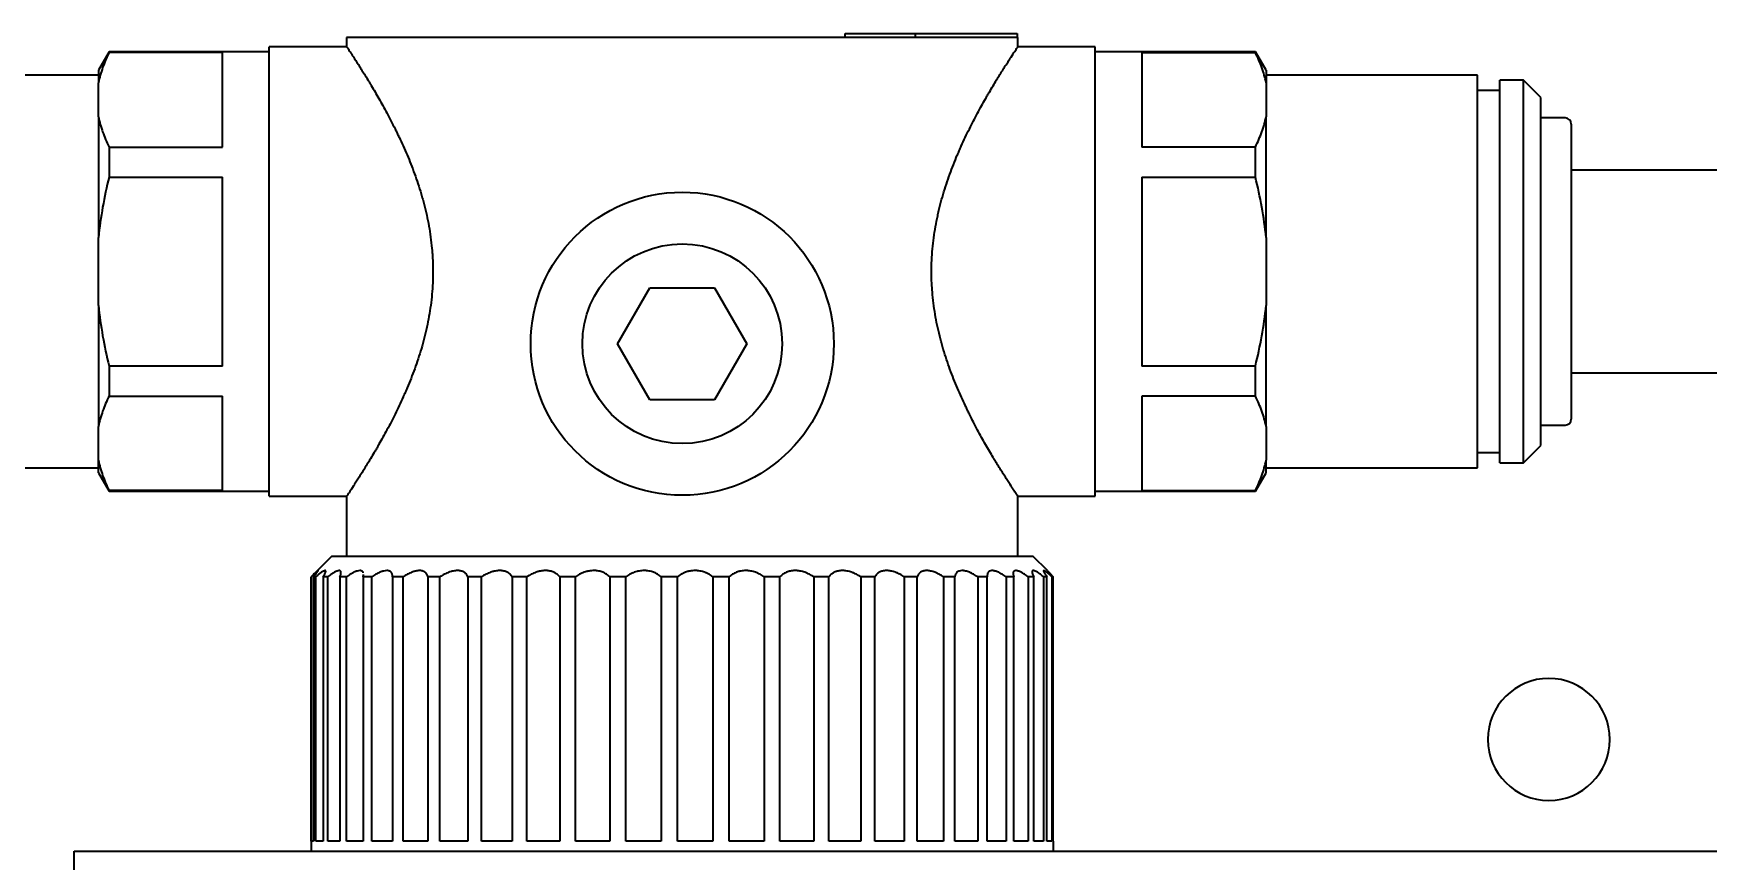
# Model space of a CAD drawing. Extents: x 5997 to 10491, y -672 to 3388.
# Drawn here: x 8561.6 to 8643.9, y 2450.5 to 2491.2 of the extents above; entities that cross this region are included whole.
import ezdxf

# ---------------------------------------------------------------- set-up
doc = ezdxf.new("R2010")
doc.units = 0
doc.header["$LTSCALE"] = 5
doc.layers.add('1', color=7, linetype='CONTINUOUS', true_color=0xffffff)

msp = doc.modelspace()

# ---------------------------------------------------------------- linework, layer by layer
at = {"layer": '1', "color": 7, "linetype": 'Continuous', "lineweight": 35}
for p, q in [((8609.943, 2491.026), (8576.973, 2491.026)), ((8576.973, 2491.026), (8576.973, 2490.576)), ((8601.478, 2491.226), (8604.943, 2491.226)), ((8601.478, 2491.026), (8601.478, 2491.226)), ((8604.943, 2491.226), (8609.943, 2491.226)), ((8604.943, 2491.026), (8604.943, 2491.226)), ((8609.943, 2491.226), (8609.943, 2491.026)), ((8609.943, 2491.026), (8609.973, 2491.026)), ((8609.973, 2490.576), (8609.973, 2491.026)), ((8565.298, 2490.326), (8564.773, 2489.417)), ((8565.298, 2490.326), (8565.298, 2490.292)), ((8573.173, 2490.326), (8565.298, 2490.326)), ((8570.873, 2490.292), (8565.298, 2490.292)), ((8570.873, 2485.647), (8570.873, 2490.292)), ((8573.173, 2468.476), (8573.173, 2490.576)), ((8576.973, 2490.576), (8573.173, 2490.576)), ((8613.773, 2490.576), (8609.973, 2490.576)), ((8613.773, 2479.526), (8613.773, 2490.576)), ((8621.648, 2490.326), (8613.773, 2490.326)), ((8616.073, 2490.292), (8616.073, 2485.647)), ((8616.073, 2490.292), (8621.648, 2490.292)), ((8622.173, 2489.417), (8621.648, 2490.326)), ((8621.648, 2490.292), (8621.648, 2490.326)), ((8564.773, 2489.417), (8564.773, 2488.803)), ((8622.173, 2489.417), (8622.173, 2488.803)), ((8564.773, 2489.176), (8554.373, 2489.176)), ((8564.773, 2487.137), (8564.773, 2488.803)), ((8632.573, 2489.176), (8622.173, 2489.176)), ((8622.173, 2488.803), (8622.173, 2487.137)), ((8632.573, 2469.876), (8632.573, 2489.176)), ((8633.673, 2488.426), (8632.573, 2488.426)), ((8633.673, 2470.126), (8633.673, 2488.926)), ((8634.823, 2488.926), (8633.673, 2488.926)), ((8634.823, 2470.126), (8634.823, 2488.926)), ((8635.673, 2488.076), (8634.823, 2488.926)), ((8635.673, 2470.976), (8635.673, 2488.076)), ((8564.773, 2487.137), (8564.773, 2481.191)), ((8622.173, 2481.191), (8622.173, 2487.137)), ((8636.873, 2487.076), (8635.673, 2487.076)), ((8637.173, 2486.776), (8637.173, 2472.276)), ((8565.298, 2485.647), (8570.873, 2485.647)), ((8565.298, 2485.647), (8565.298, 2484.171)), ((8621.648, 2485.647), (8616.073, 2485.647)), ((8621.648, 2484.171), (8621.648, 2485.647)), ((8644.973, 2484.501), (8637.173, 2484.501)), ((8565.298, 2484.171), (8570.873, 2484.171)), ((8570.873, 2474.881), (8570.873, 2484.171)), ((8616.073, 2484.171), (8616.073, 2474.881)), ((8616.073, 2484.171), (8621.648, 2484.171)), ((8564.773, 2477.861), (8564.773, 2481.191)), ((8622.173, 2481.191), (8622.173, 2477.861)), ((8613.773, 2468.476), (8613.773, 2479.526)), ((8590.297, 2475.976), (8591.885, 2478.726)), ((8591.885, 2478.726), (8595.061, 2478.726)), ((8595.061, 2478.726), (8596.648, 2475.976)), ((8564.773, 2477.861), (8564.773, 2471.915)), ((8622.173, 2471.915), (8622.173, 2477.861)), ((8591.885, 2473.226), (8590.297, 2475.976)), ((8596.648, 2475.976), (8595.061, 2473.226)), ((8570.873, 2474.881), (8565.298, 2474.881)), ((8565.298, 2474.881), (8565.298, 2473.405)), ((8621.648, 2474.881), (8616.073, 2474.881)), ((8621.648, 2473.405), (8621.648, 2474.881)), ((8637.173, 2474.551), (8644.973, 2474.551)), ((8565.298, 2473.405), (8570.873, 2473.405)), ((8570.873, 2468.76), (8570.873, 2473.405)), ((8595.061, 2473.226), (8591.885, 2473.226)), ((8616.073, 2473.405), (8616.073, 2468.76)), ((8621.648, 2473.405), (8616.073, 2473.405)), ((8564.773, 2470.25), (8564.773, 2471.915)), ((8622.173, 2471.915), (8622.173, 2470.25)), ((8635.673, 2471.976), (8636.873, 2471.976)), ((8632.573, 2470.626), (8633.673, 2470.626)), ((8634.823, 2470.126), (8635.673, 2470.976)), ((8554.373, 2469.876), (8564.773, 2469.876)), ((8564.773, 2469.635), (8564.773, 2470.25)), ((8564.773, 2469.635), (8565.298, 2468.726)), ((8621.648, 2468.726), (8622.173, 2469.635)), ((8622.173, 2469.635), (8622.173, 2470.25)), ((8622.173, 2469.876), (8632.573, 2469.876)), ((8633.673, 2470.126), (8634.823, 2470.126)), ((8570.873, 2468.76), (8565.298, 2468.76)), ((8565.298, 2468.726), (8565.298, 2468.76)), ((8565.298, 2468.726), (8573.173, 2468.726)), ((8613.773, 2468.726), (8621.648, 2468.726)), ((8616.073, 2468.76), (8621.648, 2468.76)), ((8621.648, 2468.76), (8621.648, 2468.726)), ((8573.173, 2468.476), (8576.973, 2468.476)), ((8576.973, 2468.476), (8576.973, 2465.526)), ((8609.973, 2468.476), (8613.773, 2468.476)), ((8609.973, 2465.526), (8609.973, 2468.476)), ((8576.223, 2465.526), (8575.223, 2464.526)), ((8610.723, 2465.526), (8576.223, 2465.526)), ((8611.423, 2464.826), (8610.723, 2465.526)), ((8575.223, 2464.526), (8575.223, 2451.026)), ((8575.223, 2464.526), (8575.227, 2464.526)), ((8575.227, 2451.526), (8575.227, 2464.526)), ((8575.349, 2464.526), (8575.349, 2451.526)), ((8575.461, 2464.526), (8575.349, 2464.526)), ((8575.461, 2451.526), (8575.461, 2464.526)), ((8575.823, 2464.526), (8575.823, 2451.526)), ((8576.045, 2464.526), (8575.823, 2464.526)), ((8576.045, 2451.526), (8576.045, 2464.526)), ((8576.641, 2464.526), (8576.641, 2451.526)), ((8576.968, 2464.526), (8576.641, 2464.526)), ((8576.968, 2451.526), (8576.968, 2464.526)), ((8577.787, 2464.526), (8577.8, 2464.634)), ((8577.787, 2464.526), (8577.787, 2451.526)), ((8578.213, 2464.526), (8577.787, 2464.526)), ((8578.213, 2451.526), (8578.213, 2464.526)), ((8579.237, 2464.526), (8579.237, 2451.526)), ((8579.754, 2464.526), (8579.237, 2464.526)), ((8579.754, 2451.526), (8579.754, 2464.526)), ((8580.965, 2464.526), (8580.965, 2451.526)), ((8581.563, 2464.526), (8580.965, 2464.526)), ((8581.563, 2451.526), (8581.563, 2464.526)), ((8582.937, 2464.526), (8582.937, 2451.526)), ((8583.603, 2464.526), (8582.937, 2464.526)), ((8583.603, 2451.526), (8583.603, 2464.526)), ((8585.113, 2464.526), (8585.113, 2451.526)), ((8585.836, 2464.526), (8585.113, 2464.526)), ((8585.836, 2451.526), (8585.836, 2464.526)), ((8587.452, 2464.526), (8587.452, 2451.526)), ((8588.217, 2464.526), (8587.452, 2464.526)), ((8588.217, 2451.526), (8588.217, 2464.526)), ((8589.908, 2464.526), (8589.908, 2451.526)), ((8590.701, 2464.526), (8589.908, 2464.526)), ((8590.701, 2451.526), (8590.701, 2464.526)), ((8592.434, 2464.526), (8592.434, 2451.526)), ((8593.238, 2464.526), (8592.434, 2464.526)), ((8593.238, 2451.526), (8593.238, 2464.526)), ((8594.98, 2464.526), (8594.98, 2451.526)), ((8595.78, 2464.526), (8594.98, 2464.526)), ((8595.78, 2451.526), (8595.78, 2464.526)), ((8598.277, 2464.526), (8597.497, 2464.526)), ((8597.497, 2464.526), (8597.497, 2451.526)), ((8598.277, 2451.526), (8598.277, 2464.526)), ((8600.681, 2464.526), (8599.935, 2464.526)), ((8599.935, 2464.526), (8599.935, 2451.526)), ((8600.681, 2451.526), (8600.681, 2464.526)), ((8602.944, 2464.526), (8602.247, 2464.526)), ((8602.247, 2464.526), (8602.247, 2451.526)), ((8602.944, 2451.526), (8602.944, 2464.526)), ((8605.023, 2464.526), (8604.389, 2464.526)), ((8604.389, 2464.526), (8604.389, 2451.526)), ((8605.023, 2451.526), (8605.023, 2464.526)), ((8606.877, 2464.526), (8606.318, 2464.526)), ((8606.318, 2464.526), (8606.318, 2451.526)), ((8606.877, 2451.526), (8606.877, 2464.526)), ((8608.47, 2464.526), (8607.997, 2464.526)), ((8607.997, 2464.526), (8607.997, 2451.526)), ((8608.47, 2451.526), (8608.47, 2464.526)), ((8609.772, 2464.526), (8609.394, 2464.526)), ((8609.394, 2464.526), (8609.394, 2451.526)), ((8609.772, 2451.526), (8609.772, 2464.526)), ((8610.756, 2464.526), (8610.481, 2464.526)), ((8610.481, 2464.526), (8610.481, 2451.526)), ((8610.756, 2451.526), (8610.756, 2464.526)), ((8611.403, 2464.526), (8611.236, 2464.526)), ((8611.236, 2464.526), (8611.236, 2451.526)), ((8611.403, 2451.526), (8611.403, 2464.526)), ((8611.702, 2464.526), (8611.646, 2464.526)), ((8611.646, 2464.526), (8611.646, 2451.526)), ((8611.702, 2451.526), (8611.702, 2464.526)), ((8575.349, 2451.526), (8575.227, 2451.526)), ((8575.823, 2451.526), (8575.461, 2451.526)), ((8576.641, 2451.526), (8576.045, 2451.526)), ((8577.787, 2451.526), (8576.968, 2451.526)), ((8579.237, 2451.526), (8578.213, 2451.526)), ((8580.965, 2451.526), (8579.754, 2451.526)), ((8582.937, 2451.526), (8581.563, 2451.526)), ((8585.113, 2451.526), (8583.603, 2451.526)), ((8587.452, 2451.526), (8585.836, 2451.526)), ((8589.908, 2451.526), (8588.217, 2451.526)), ((8592.434, 2451.526), (8590.701, 2451.526)), ((8594.98, 2451.526), (8593.238, 2451.526)), ((8597.497, 2451.526), (8595.78, 2451.526)), ((8599.935, 2451.526), (8598.277, 2451.526)), ((8602.247, 2451.526), (8600.681, 2451.526)), ((8604.389, 2451.526), (8602.944, 2451.526)), ((8606.318, 2451.526), (8605.023, 2451.526)), ((8607.997, 2451.526), (8606.877, 2451.526)), ((8609.394, 2451.526), (8608.47, 2451.526)), ((8610.481, 2451.526), (8609.772, 2451.526)), ((8611.236, 2451.526), (8610.756, 2451.526)), ((8611.646, 2451.526), (8611.403, 2451.526)), ((8611.723, 2451.526), (8611.702, 2451.526)), ((8611.723, 2451.026), (8611.723, 2451.526)), ((8563.573, 2450.026), (8563.573, 2451.026)), ((8563.573, 2451.026), (8583.573, 2451.026)), ((8583.573, 2451.026), (8595.846, 2451.026)), ((8595.846, 2451.026), (8616.922, 2451.026)), ((8616.922, 2451.026), (8649.673, 2451.026))]:
    msp.add_line(p, q, dxfattribs=at)
for radius in [7.45, 4.91]:
    msp.add_circle((8593.473, 2475.976), radius, dxfattribs=at)
for centre, radius, start, end in [((8636.873, 2486.776), 0.3, 0, 90), ((8636.873, 2472.276), 0.3, 270, 0), ((8636.073, 2456.526), 3, 0, 180), ((8636.073, 2456.526), 3, 180, 0)]:
    msp.add_arc(centre, radius, start, end, dxfattribs=at)
for points, knots in [([(8565.298, 2490.292), (8565.176, 2490.047), (8565.069, 2489.801), (8564.892, 2489.304), (8564.822, 2489.054), (8564.773, 2488.803)], [0, 0, 0, 0, 0.5, 0.5, 1, 1, 1, 1]), ([(8576.973, 2490.576), (8576.973, 2490.576), (8576.986, 2490.557), (8577.036, 2490.481), (8577.074, 2490.425), (8577.147, 2490.314), (8577.175, 2490.272), (8577.221, 2490.203), (8577.244, 2490.166), (8577.27, 2490.127), (8577.287, 2490.101), (8577.296, 2490.087), (8577.377, 2489.963), (8577.459, 2489.836), (8577.64, 2489.553), (8577.739, 2489.396), (8577.899, 2489.138), (8577.954, 2489.049), (8578.04, 2488.909), (8578.083, 2488.838), (8578.127, 2488.764), (8578.157, 2488.715), (8578.172, 2488.69), (8578.307, 2488.464), (8578.432, 2488.251), (8578.687, 2487.803), (8578.818, 2487.567), (8579.084, 2487.072), (8579.219, 2486.812), (8579.387, 2486.473), (8579.421, 2486.404), (8579.488, 2486.266), (8579.589, 2486.056), (8579.688, 2485.842), (8579.884, 2485.407), (8580.011, 2485.108), (8580.255, 2484.492), (8580.371, 2484.174), (8580.535, 2483.681), (8580.588, 2483.514), (8580.664, 2483.259), (8580.688, 2483.174), (8580.724, 2483.044), (8580.736, 2483.001), (8580.76, 2482.914), (8580.771, 2482.87), (8580.874, 2482.477), (8580.952, 2482.123), (8581.082, 2481.403), (8581.132, 2481.037), (8581.175, 2480.572), (8581.183, 2480.479), (8581.196, 2480.292), (8581.201, 2480.197), (8581.215, 2479.914), (8581.219, 2479.725), (8581.22, 2479.346), (8581.215, 2479.158), (8581.198, 2478.784), (8581.186, 2478.598), (8581.136, 2478.045), (8581.086, 2477.68), (8580.99, 2477.14), (8580.955, 2476.961), (8580.897, 2476.694), (8580.876, 2476.606), (8580.834, 2476.429), (8580.812, 2476.341), (8580.7, 2475.903), (8580.599, 2475.564), (8580.381, 2474.905), (8580.264, 2474.585), (8580.08, 2474.118), (8580.017, 2473.964), (8579.921, 2473.737), (8579.889, 2473.662), (8579.823, 2473.512), (8579.791, 2473.439), (8579.626, 2473.073), (8579.493, 2472.792), (8579.225, 2472.253), (8579.091, 2471.994), (8578.825, 2471.498), (8578.693, 2471.26), (8578.548, 2471.005), (8578.532, 2470.977), (8578.5, 2470.921), (8578.452, 2470.838), (8578.342, 2470.649), (8578.251, 2470.494), (8578.072, 2470.196), (8577.959, 2470.011), (8577.747, 2469.669), (8577.648, 2469.512), (8577.512, 2469.298), (8577.468, 2469.23), (8577.406, 2469.135), (8577.386, 2469.104), (8577.357, 2469.059), (8577.348, 2469.044), (8577.329, 2469.015), (8577.246, 2468.887), (8577.177, 2468.783), (8577.077, 2468.632), (8577.039, 2468.575), (8576.987, 2468.498), (8576.974, 2468.477), (8576.973, 2468.476), (8576.973, 2468.476), (8576.973, 2468.476)], [0, 0, 0, 0, 0.031229, 0.031229, 0.062459, 0.062459, 0.078074, 0.078074, 0.085881, 0.089785, 0.089785, 0.093688, 0.093688, 0.124918, 0.124918, 0.156147, 0.156147, 0.171762, 0.171762, 0.179569, 0.183473, 0.183473, 0.187377, 0.187377, 0.218606, 0.218606, 0.249836, 0.249836, 0.281065, 0.281065, 0.288872, 0.288872, 0.29668, 0.312294, 0.312294, 0.343524, 0.343524, 0.374753, 0.374753, 0.390368, 0.390368, 0.398175, 0.398175, 0.402079, 0.402079, 0.405983, 0.405983, 0.437212, 0.437212, 0.468442, 0.468442, 0.476249, 0.476249, 0.484056, 0.484056, 0.499671, 0.499671, 0.515286, 0.515286, 0.5309, 0.5309, 0.56213, 0.56213, 0.577745, 0.577745, 0.585552, 0.585552, 0.593359, 0.593359, 0.624589, 0.624589, 0.655818, 0.655818, 0.671433, 0.671433, 0.67924, 0.67924, 0.687048, 0.687048, 0.718277, 0.718277, 0.749507, 0.749507, 0.780736, 0.780736, 0.78464, 0.78464, 0.788543, 0.796351, 0.811965, 0.811965, 0.843195, 0.843195, 0.874424, 0.874424, 0.890039, 0.890039, 0.897846, 0.897846, 0.90175, 0.90175, 0.905654, 0.936883, 0.936883, 0.968113, 0.968113, 0.999342, 0.999342, 1, 1, 1, 1]), ([(8609.973, 2468.476), (8609.973, 2468.476), (8609.96, 2468.495), (8609.909, 2468.571), (8609.872, 2468.627), (8609.798, 2468.739), (8609.771, 2468.78), (8609.725, 2468.849), (8609.701, 2468.886), (8609.676, 2468.925), (8609.658, 2468.951), (8609.65, 2468.965), (8609.569, 2469.089), (8609.487, 2469.216), (8609.305, 2469.499), (8609.206, 2469.656), (8609.046, 2469.914), (8608.991, 2470.003), (8608.906, 2470.143), (8608.863, 2470.215), (8608.819, 2470.288), (8608.789, 2470.337), (8608.774, 2470.362), (8608.639, 2470.588), (8608.514, 2470.801), (8608.258, 2471.25), (8608.127, 2471.485), (8607.862, 2471.981), (8607.727, 2472.24), (8607.558, 2472.579), (8607.525, 2472.648), (8607.457, 2472.787), (8607.357, 2472.996), (8607.258, 2473.21), (8607.062, 2473.645), (8606.935, 2473.944), (8606.691, 2474.561), (8606.574, 2474.879), (8606.411, 2475.371), (8606.358, 2475.538), (8606.282, 2475.793), (8606.257, 2475.879), (8606.221, 2476.008), (8606.209, 2476.051), (8606.186, 2476.138), (8606.174, 2476.182), (8606.072, 2476.575), (8605.993, 2476.929), (8605.864, 2477.65), (8605.814, 2478.015), (8605.771, 2478.48), (8605.763, 2478.573), (8605.75, 2478.761), (8605.744, 2478.855), (8605.731, 2479.138), (8605.726, 2479.327), (8605.726, 2479.706), (8605.73, 2479.894), (8605.747, 2480.268), (8605.76, 2480.454), (8605.81, 2481.008), (8605.86, 2481.372), (8605.955, 2481.912), (8605.991, 2482.091), (8606.049, 2482.358), (8606.069, 2482.446), (8606.111, 2482.623), (8606.133, 2482.711), (8606.246, 2483.149), (8606.347, 2483.488), (8606.565, 2484.147), (8606.682, 2484.467), (8606.866, 2484.934), (8606.929, 2485.088), (8607.025, 2485.315), (8607.057, 2485.39), (8607.122, 2485.54), (8607.155, 2485.614), (8607.319, 2485.979), (8607.453, 2486.26), (8607.72, 2486.8), (8607.855, 2487.058), (8608.121, 2487.554), (8608.252, 2487.792), (8608.398, 2488.047), (8608.414, 2488.075), (8608.446, 2488.131), (8608.494, 2488.214), (8608.604, 2488.404), (8608.695, 2488.558), (8608.873, 2488.856), (8608.986, 2489.041), (8609.198, 2489.383), (8609.298, 2489.541), (8609.434, 2489.754), (8609.477, 2489.822), (8609.539, 2489.918), (8609.559, 2489.948), (8609.588, 2489.993), (8609.598, 2490.008), (8609.617, 2490.037), (8609.7, 2490.165), (8609.769, 2490.27), (8609.868, 2490.42), (8609.907, 2490.477), (8609.958, 2490.555), (8609.972, 2490.575), (8609.973, 2490.576), (8609.973, 2490.576), (8609.973, 2490.576)], [0, 0, 0, 0, 0.031229, 0.031229, 0.062459, 0.062459, 0.078074, 0.078074, 0.085881, 0.089785, 0.089785, 0.093688, 0.093688, 0.124918, 0.124918, 0.156147, 0.156147, 0.171762, 0.171762, 0.179569, 0.183473, 0.183473, 0.187377, 0.187377, 0.218606, 0.218606, 0.249836, 0.249836, 0.281065, 0.281065, 0.288872, 0.288872, 0.29668, 0.312294, 0.312294, 0.343524, 0.343524, 0.374753, 0.374753, 0.390368, 0.390368, 0.398175, 0.398175, 0.402079, 0.402079, 0.405983, 0.405983, 0.437212, 0.437212, 0.468442, 0.468442, 0.476249, 0.476249, 0.484056, 0.484056, 0.499671, 0.499671, 0.515286, 0.515286, 0.530901, 0.530901, 0.56213, 0.56213, 0.577745, 0.577745, 0.585552, 0.585552, 0.593359, 0.593359, 0.624589, 0.624589, 0.655818, 0.655818, 0.671433, 0.671433, 0.67924, 0.67924, 0.687048, 0.687048, 0.718277, 0.718277, 0.749507, 0.749507, 0.780736, 0.780736, 0.78464, 0.78464, 0.788543, 0.796351, 0.811965, 0.811965, 0.843195, 0.843195, 0.874424, 0.874424, 0.890039, 0.890039, 0.897846, 0.897846, 0.90175, 0.90175, 0.905654, 0.936883, 0.936883, 0.968113, 0.968113, 0.999342, 0.999342, 1, 1, 1, 1]), ([(8622.173, 2488.803), (8622.124, 2489.054), (8622.054, 2489.304), (8621.877, 2489.801), (8621.77, 2490.047), (8621.648, 2490.292)], [0, 0, 0, 0, 0.5, 0.5, 1, 1, 1, 1]), ([(8564.773, 2487.137), (8564.822, 2486.886), (8564.892, 2486.636), (8565.069, 2486.139), (8565.176, 2485.893), (8565.298, 2485.647)], [0, 0, 0, 0, 0.5, 0.5, 1, 1, 1, 1]), ([(8621.648, 2485.647), (8621.77, 2485.893), (8621.877, 2486.139), (8622.054, 2486.636), (8622.124, 2486.886), (8622.173, 2487.137)], [0, 0, 0, 0, 0.5, 0.5, 1, 1, 1, 1]), ([(8565.298, 2484.171), (8565.176, 2483.681), (8565.069, 2483.187), (8564.892, 2482.195), (8564.822, 2481.695), (8564.773, 2481.191)], [0, 0, 0, 0, 0.5, 0.5, 1, 1, 1, 1]), ([(8622.173, 2481.191), (8622.124, 2481.695), (8622.054, 2482.195), (8621.877, 2483.187), (8621.77, 2483.681), (8621.648, 2484.171)], [0, 0, 0, 0, 0.5, 0.5, 1, 1, 1, 1]), ([(8564.773, 2477.861), (8564.822, 2477.357), (8564.892, 2476.858), (8565.069, 2475.865), (8565.176, 2475.372), (8565.298, 2474.881)], [0, 0, 0, 0, 0.5, 0.5, 1, 1, 1, 1]), ([(8621.648, 2474.881), (8621.77, 2475.372), (8621.877, 2475.865), (8622.054, 2476.858), (8622.124, 2477.357), (8622.173, 2477.861)], [0, 0, 0, 0, 0.5, 0.5, 1, 1, 1, 1]), ([(8565.298, 2473.405), (8565.176, 2473.16), (8565.069, 2472.913), (8564.892, 2472.417), (8564.822, 2472.167), (8564.773, 2471.915)], [0, 0, 0, 0, 0.5, 0.5, 1, 1, 1, 1]), ([(8622.173, 2471.915), (8622.124, 2472.167), (8622.054, 2472.417), (8621.877, 2472.913), (8621.77, 2473.16), (8621.648, 2473.405)], [0, 0, 0, 0, 0.5, 0.5, 1, 1, 1, 1]), ([(8564.773, 2470.25), (8564.822, 2469.998), (8564.892, 2469.748), (8565.069, 2469.252), (8565.176, 2469.005), (8565.298, 2468.76)], [0, 0, 0, 0, 0.5, 0.5, 1, 1, 1, 1]), ([(8621.648, 2468.76), (8621.77, 2469.005), (8621.877, 2469.252), (8622.054, 2469.748), (8622.124, 2469.998), (8622.173, 2470.25)], [0, 0, 0, 0, 0.5, 0.5, 1, 1, 1, 1]), ([(8575.349, 2464.526), (8575.386, 2464.57), (8575.419, 2464.61), (8575.463, 2464.664), (8575.476, 2464.682), (8575.495, 2464.706), (8575.501, 2464.713), (8575.512, 2464.728), (8575.517, 2464.735), (8575.542, 2464.769), (8575.556, 2464.79), (8575.567, 2464.811), (8575.57, 2464.817), (8575.57, 2464.822), (8575.57, 2464.824), (8575.569, 2464.826), (8575.568, 2464.826), (8575.561, 2464.826), (8575.549, 2464.819), (8575.525, 2464.801), (8575.52, 2464.797), (8575.509, 2464.788), (8575.492, 2464.774), (8575.471, 2464.756), (8575.441, 2464.729), (8575.425, 2464.714), (8575.39, 2464.682), (8575.372, 2464.665), (8575.314, 2464.61), (8575.272, 2464.57), (8575.227, 2464.526)], [0, 0, 0, 0, 0.125, 0.125, 0.1875, 0.1875, 0.21875, 0.21875, 0.25, 0.25, 0.375, 0.375, 0.4375, 0.4375, 0.46875, 0.46875, 0.5, 0.5, 0.625, 0.625, 0.65625, 0.65625, 0.6875, 0.75, 0.75, 0.8125, 0.8125, 0.875, 0.875, 1, 1, 1, 1]), ([(8575.823, 2464.526), (8575.851, 2464.57), (8575.875, 2464.61), (8575.905, 2464.664), (8575.913, 2464.682), (8575.924, 2464.706), (8575.927, 2464.713), (8575.933, 2464.728), (8575.936, 2464.735), (8575.947, 2464.769), (8575.95, 2464.79), (8575.945, 2464.811), (8575.941, 2464.817), (8575.933, 2464.822), (8575.93, 2464.824), (8575.923, 2464.826), (8575.92, 2464.826), (8575.898, 2464.826), (8575.875, 2464.819), (8575.838, 2464.801), (8575.83, 2464.797), (8575.814, 2464.788), (8575.788, 2464.774), (8575.76, 2464.756), (8575.721, 2464.729), (8575.7, 2464.714), (8575.656, 2464.682), (8575.633, 2464.665), (8575.563, 2464.61), (8575.513, 2464.57), (8575.461, 2464.526)], [0, 0, 0, 0, 0.125, 0.125, 0.1875, 0.1875, 0.21875, 0.21875, 0.25, 0.25, 0.375, 0.375, 0.4375, 0.4375, 0.46875, 0.46875, 0.5, 0.5, 0.625, 0.625, 0.65625, 0.65625, 0.6875, 0.75, 0.75, 0.8125, 0.8125, 0.875, 0.875, 1, 1, 1, 1]), ([(8576.641, 2464.526), (8576.66, 2464.57), (8576.674, 2464.61), (8576.688, 2464.664), (8576.692, 2464.682), (8576.695, 2464.706), (8576.695, 2464.713), (8576.696, 2464.728), (8576.696, 2464.735), (8576.693, 2464.769), (8576.685, 2464.79), (8576.663, 2464.811), (8576.654, 2464.817), (8576.638, 2464.822), (8576.632, 2464.824), (8576.619, 2464.826), (8576.613, 2464.826), (8576.578, 2464.826), (8576.544, 2464.819), (8576.494, 2464.801), (8576.483, 2464.797), (8576.462, 2464.788), (8576.429, 2464.774), (8576.394, 2464.756), (8576.346, 2464.729), (8576.32, 2464.714), (8576.268, 2464.682), (8576.241, 2464.665), (8576.16, 2464.61), (8576.103, 2464.57), (8576.045, 2464.526)], [0, 0, 0, 0, 0.125, 0.125, 0.1875, 0.1875, 0.21875, 0.21875, 0.25, 0.25, 0.375, 0.375, 0.4375, 0.4375, 0.46875, 0.46875, 0.5, 0.5, 0.625, 0.625, 0.65625, 0.65625, 0.6875, 0.75, 0.75, 0.8125, 0.8125, 0.875, 0.875, 1, 1, 1, 1]), ([(8577.787, 2464.722), (8577.785, 2464.729), (8577.782, 2464.736), (8577.766, 2464.769), (8577.747, 2464.79), (8577.709, 2464.811), (8577.694, 2464.817), (8577.67, 2464.822), (8577.661, 2464.824), (8577.644, 2464.826), (8577.634, 2464.826), (8577.586, 2464.826), (8577.542, 2464.819), (8577.48, 2464.801), (8577.467, 2464.797), (8577.441, 2464.788), (8577.402, 2464.774), (8577.361, 2464.756), (8577.304, 2464.729), (8577.275, 2464.714), (8577.215, 2464.682), (8577.185, 2464.665), (8577.094, 2464.61), (8577.032, 2464.57), (8576.968, 2464.526)], [0, 0, 0, 0, 0.037985, 0.037985, 0.198321, 0.198321, 0.278489, 0.278489, 0.318573, 0.318573, 0.358657, 0.358657, 0.518993, 0.518993, 0.559077, 0.559077, 0.599161, 0.679328, 0.679328, 0.759496, 0.759496, 0.839664, 0.839664, 1, 1, 1, 1]), ([(8579.237, 2464.526), (8579.237, 2464.57), (8579.231, 2464.61), (8579.214, 2464.664), (8579.207, 2464.682), (8579.195, 2464.706), (8579.19, 2464.713), (8579.18, 2464.728), (8579.174, 2464.735), (8579.145, 2464.769), (8579.116, 2464.79), (8579.062, 2464.811), (8579.042, 2464.817), (8579.01, 2464.822), (8578.999, 2464.824), (8578.976, 2464.826), (8578.964, 2464.826), (8578.904, 2464.826), (8578.85, 2464.819), (8578.777, 2464.801), (8578.763, 2464.797), (8578.733, 2464.788), (8578.687, 2464.774), (8578.64, 2464.756), (8578.577, 2464.729), (8578.545, 2464.714), (8578.479, 2464.682), (8578.446, 2464.665), (8578.347, 2464.61), (8578.28, 2464.57), (8578.213, 2464.526)], [0, 0, 0, 0, 0.125, 0.125, 0.1875, 0.1875, 0.21875, 0.21875, 0.25, 0.25, 0.375, 0.375, 0.4375, 0.4375, 0.46875, 0.46875, 0.5, 0.5, 0.625, 0.625, 0.65625, 0.65625, 0.6875, 0.75, 0.75, 0.8125, 0.8125, 0.875, 0.875, 1, 1, 1, 1]), ([(8580.965, 2464.526), (8580.955, 2464.57), (8580.939, 2464.61), (8580.908, 2464.664), (8580.896, 2464.682), (8580.875, 2464.706), (8580.868, 2464.713), (8580.852, 2464.728), (8580.844, 2464.735), (8580.803, 2464.769), (8580.763, 2464.79), (8580.695, 2464.811), (8580.67, 2464.817), (8580.631, 2464.822), (8580.617, 2464.824), (8580.59, 2464.826), (8580.576, 2464.826), (8580.505, 2464.826), (8580.443, 2464.819), (8580.361, 2464.801), (8580.344, 2464.797), (8580.311, 2464.788), (8580.261, 2464.774), (8580.209, 2464.756), (8580.14, 2464.729), (8580.105, 2464.714), (8580.034, 2464.682), (8579.999, 2464.665), (8579.894, 2464.61), (8579.824, 2464.57), (8579.754, 2464.526)], [0, 0, 0, 0, 0.125, 0.125, 0.1875, 0.1875, 0.21875, 0.21875, 0.25, 0.25, 0.375, 0.375, 0.4375, 0.4375, 0.46875, 0.46875, 0.5, 0.5, 0.625, 0.625, 0.65625, 0.65625, 0.6875, 0.75, 0.75, 0.8125, 0.8125, 0.875, 0.875, 1, 1, 1, 1]), ([(8582.937, 2464.526), (8582.917, 2464.57), (8582.892, 2464.61), (8582.845, 2464.664), (8582.828, 2464.682), (8582.801, 2464.706), (8582.791, 2464.713), (8582.771, 2464.728), (8582.76, 2464.735), (8582.707, 2464.769), (8582.658, 2464.79), (8582.576, 2464.811), (8582.548, 2464.817), (8582.502, 2464.822), (8582.486, 2464.824), (8582.455, 2464.826), (8582.439, 2464.826), (8582.358, 2464.826), (8582.29, 2464.819), (8582.2, 2464.801), (8582.182, 2464.797), (8582.145, 2464.788), (8582.091, 2464.774), (8582.036, 2464.756), (8581.962, 2464.729), (8581.925, 2464.714), (8581.851, 2464.682), (8581.815, 2464.665), (8581.705, 2464.61), (8581.634, 2464.57), (8581.563, 2464.526)], [0, 0, 0, 0, 0.125, 0.125, 0.1875, 0.1875, 0.21875, 0.21875, 0.25, 0.25, 0.375, 0.375, 0.4375, 0.4375, 0.46875, 0.46875, 0.5, 0.5, 0.625, 0.625, 0.65625, 0.65625, 0.6875, 0.75, 0.75, 0.8125, 0.8125, 0.875, 0.875, 1, 1, 1, 1]), ([(8585.113, 2464.526), (8585.084, 2464.57), (8585.05, 2464.61), (8584.99, 2464.664), (8584.968, 2464.682), (8584.934, 2464.706), (8584.922, 2464.713), (8584.898, 2464.728), (8584.885, 2464.735), (8584.82, 2464.769), (8584.764, 2464.79), (8584.67, 2464.811), (8584.638, 2464.817), (8584.587, 2464.822), (8584.569, 2464.824), (8584.534, 2464.826), (8584.517, 2464.826), (8584.428, 2464.826), (8584.354, 2464.819), (8584.258, 2464.801), (8584.239, 2464.797), (8584.2, 2464.788), (8584.143, 2464.774), (8584.085, 2464.756), (8584.009, 2464.729), (8583.971, 2464.714), (8583.894, 2464.682), (8583.857, 2464.665), (8583.746, 2464.61), (8583.674, 2464.57), (8583.603, 2464.526)], [0, 0, 0, 0, 0.125, 0.125, 0.1875, 0.1875, 0.21875, 0.21875, 0.25, 0.25, 0.375, 0.375, 0.4375, 0.4375, 0.46875, 0.46875, 0.5, 0.5, 0.625, 0.625, 0.65625, 0.65625, 0.6875, 0.75, 0.75, 0.8125, 0.8125, 0.875, 0.875, 1, 1, 1, 1]), ([(8587.452, 2464.526), (8587.414, 2464.57), (8587.372, 2464.61), (8587.299, 2464.664), (8587.274, 2464.682), (8587.234, 2464.706), (8587.22, 2464.713), (8587.191, 2464.728), (8587.177, 2464.735), (8587.102, 2464.769), (8587.039, 2464.79), (8586.936, 2464.811), (8586.9, 2464.817), (8586.844, 2464.822), (8586.826, 2464.824), (8586.788, 2464.826), (8586.769, 2464.826), (8586.674, 2464.826), (8586.596, 2464.819), (8586.496, 2464.801), (8586.476, 2464.797), (8586.436, 2464.788), (8586.376, 2464.774), (8586.317, 2464.756), (8586.24, 2464.729), (8586.201, 2464.714), (8586.124, 2464.682), (8586.087, 2464.665), (8585.976, 2464.61), (8585.905, 2464.57), (8585.836, 2464.526)], [0, 0, 0, 0, 0.125, 0.125, 0.1875, 0.1875, 0.21875, 0.21875, 0.25, 0.25, 0.375, 0.375, 0.4375, 0.4375, 0.46875, 0.46875, 0.5, 0.5, 0.625, 0.625, 0.65625, 0.65625, 0.6875, 0.75, 0.75, 0.8125, 0.8125, 0.875, 0.875, 1, 1, 1, 1]), ([(8589.908, 2464.526), (8589.863, 2464.57), (8589.812, 2464.61), (8589.729, 2464.664), (8589.7, 2464.682), (8589.655, 2464.706), (8589.639, 2464.713), (8589.607, 2464.728), (8589.591, 2464.735), (8589.509, 2464.769), (8589.439, 2464.79), (8589.328, 2464.811), (8589.29, 2464.817), (8589.231, 2464.822), (8589.211, 2464.824), (8589.172, 2464.826), (8589.152, 2464.826), (8589.052, 2464.826), (8588.971, 2464.819), (8588.869, 2464.801), (8588.849, 2464.797), (8588.808, 2464.788), (8588.748, 2464.774), (8588.689, 2464.756), (8588.611, 2464.729), (8588.573, 2464.714), (8588.497, 2464.682), (8588.46, 2464.665), (8588.352, 2464.61), (8588.283, 2464.57), (8588.217, 2464.526)], [0, 0, 0, 0, 0.125, 0.125, 0.1875, 0.1875, 0.21875, 0.21875, 0.25, 0.25, 0.375, 0.375, 0.4375, 0.4375, 0.46875, 0.46875, 0.5, 0.5, 0.625, 0.625, 0.65625, 0.65625, 0.6875, 0.75, 0.75, 0.8125, 0.8125, 0.875, 0.875, 1, 1, 1, 1]), ([(8592.434, 2464.526), (8592.381, 2464.57), (8592.324, 2464.61), (8592.232, 2464.664), (8592.2, 2464.682), (8592.15, 2464.706), (8592.133, 2464.713), (8592.098, 2464.728), (8592.081, 2464.735), (8591.992, 2464.769), (8591.918, 2464.79), (8591.801, 2464.811), (8591.761, 2464.817), (8591.7, 2464.822), (8591.68, 2464.824), (8591.639, 2464.826), (8591.618, 2464.826), (8591.516, 2464.826), (8591.434, 2464.819), (8591.332, 2464.801), (8591.312, 2464.797), (8591.272, 2464.788), (8591.212, 2464.774), (8591.153, 2464.756), (8591.077, 2464.729), (8591.04, 2464.714), (8590.966, 2464.682), (8590.931, 2464.665), (8590.827, 2464.61), (8590.762, 2464.57), (8590.701, 2464.526)], [0, 0, 0, 0, 0.125, 0.125, 0.1875, 0.1875, 0.21875, 0.21875, 0.25, 0.25, 0.375, 0.375, 0.4375, 0.4375, 0.46875, 0.46875, 0.5, 0.5, 0.625, 0.625, 0.65625, 0.65625, 0.6875, 0.75, 0.75, 0.8125, 0.8125, 0.875, 0.875, 1, 1, 1, 1]), ([(8594.98, 2464.526), (8594.921, 2464.57), (8594.859, 2464.61), (8594.759, 2464.664), (8594.724, 2464.682), (8594.671, 2464.706), (8594.653, 2464.713), (8594.616, 2464.728), (8594.597, 2464.735), (8594.504, 2464.769), (8594.427, 2464.79), (8594.307, 2464.811), (8594.266, 2464.817), (8594.204, 2464.822), (8594.183, 2464.824), (8594.142, 2464.826), (8594.121, 2464.826), (8594.019, 2464.826), (8593.937, 2464.819), (8593.837, 2464.801), (8593.817, 2464.797), (8593.778, 2464.788), (8593.719, 2464.774), (8593.663, 2464.756), (8593.59, 2464.729), (8593.554, 2464.714), (8593.485, 2464.682), (8593.451, 2464.665), (8593.354, 2464.61), (8593.294, 2464.57), (8593.238, 2464.526)], [0, 0, 0, 0, 0.125, 0.125, 0.1875, 0.1875, 0.21875, 0.21875, 0.25, 0.25, 0.375, 0.375, 0.4375, 0.4375, 0.46875, 0.46875, 0.5, 0.5, 0.625, 0.625, 0.65625, 0.65625, 0.6875, 0.75, 0.75, 0.8125, 0.8125, 0.875, 0.875, 1, 1, 1, 1]), ([(8597.497, 2464.526), (8597.433, 2464.57), (8597.366, 2464.61), (8597.26, 2464.664), (8597.224, 2464.682), (8597.169, 2464.706), (8597.15, 2464.713), (8597.112, 2464.728), (8597.092, 2464.735), (8596.996, 2464.769), (8596.917, 2464.79), (8596.796, 2464.811), (8596.755, 2464.817), (8596.694, 2464.822), (8596.673, 2464.824), (8596.632, 2464.826), (8596.611, 2464.826), (8596.51, 2464.826), (8596.431, 2464.819), (8596.335, 2464.801), (8596.315, 2464.797), (8596.278, 2464.788), (8596.222, 2464.774), (8596.169, 2464.756), (8596.1, 2464.729), (8596.067, 2464.714), (8596.003, 2464.682), (8595.972, 2464.665), (8595.883, 2464.61), (8595.83, 2464.57), (8595.78, 2464.526)], [0, 0, 0, 0, 0.125, 0.125, 0.1875, 0.1875, 0.21875, 0.21875, 0.25, 0.25, 0.375, 0.375, 0.4375, 0.4375, 0.46875, 0.46875, 0.5, 0.5, 0.625, 0.625, 0.65625, 0.65625, 0.6875, 0.75, 0.75, 0.8125, 0.8125, 0.875, 0.875, 1, 1, 1, 1]), ([(8599.935, 2464.526), (8599.868, 2464.57), (8599.798, 2464.61), (8599.689, 2464.664), (8599.651, 2464.682), (8599.594, 2464.706), (8599.575, 2464.713), (8599.536, 2464.728), (8599.517, 2464.735), (8599.419, 2464.769), (8599.341, 2464.79), (8599.221, 2464.811), (8599.181, 2464.817), (8599.12, 2464.822), (8599.1, 2464.824), (8599.06, 2464.826), (8599.041, 2464.826), (8598.943, 2464.826), (8598.867, 2464.819), (8598.776, 2464.801), (8598.758, 2464.797), (8598.723, 2464.788), (8598.671, 2464.774), (8598.623, 2464.756), (8598.56, 2464.729), (8598.53, 2464.714), (8598.472, 2464.682), (8598.444, 2464.665), (8598.366, 2464.61), (8598.319, 2464.57), (8598.277, 2464.526)], [0, 0, 0, 0, 0.125, 0.125, 0.1875, 0.1875, 0.21875, 0.21875, 0.25, 0.25, 0.375, 0.375, 0.4375, 0.4375, 0.46875, 0.46875, 0.5, 0.5, 0.625, 0.625, 0.65625, 0.65625, 0.6875, 0.75, 0.75, 0.8125, 0.8125, 0.875, 0.875, 1, 1, 1, 1]), ([(8602.247, 2464.526), (8602.178, 2464.57), (8602.106, 2464.61), (8601.996, 2464.664), (8601.958, 2464.682), (8601.901, 2464.706), (8601.882, 2464.713), (8601.843, 2464.728), (8601.824, 2464.735), (8601.727, 2464.769), (8601.65, 2464.79), (8601.534, 2464.811), (8601.495, 2464.817), (8601.437, 2464.822), (8601.418, 2464.824), (8601.38, 2464.826), (8601.361, 2464.826), (8601.269, 2464.826), (8601.199, 2464.819), (8601.115, 2464.801), (8601.099, 2464.797), (8601.067, 2464.788), (8601.02, 2464.774), (8600.976, 2464.756), (8600.92, 2464.729), (8600.894, 2464.714), (8600.843, 2464.682), (8600.82, 2464.665), (8600.753, 2464.61), (8600.714, 2464.57), (8600.681, 2464.526)], [0, 0, 0, 0, 0.125, 0.125, 0.1875, 0.1875, 0.21875, 0.21875, 0.25, 0.25, 0.375, 0.375, 0.4375, 0.4375, 0.46875, 0.46875, 0.5, 0.5, 0.625, 0.625, 0.65625, 0.65625, 0.6875, 0.75, 0.75, 0.8125, 0.8125, 0.875, 0.875, 1, 1, 1, 1]), ([(8604.389, 2464.526), (8604.318, 2464.57), (8604.247, 2464.61), (8604.137, 2464.664), (8604.1, 2464.682), (8604.044, 2464.706), (8604.025, 2464.713), (8603.987, 2464.728), (8603.968, 2464.735), (8603.874, 2464.769), (8603.8, 2464.79), (8603.69, 2464.811), (8603.653, 2464.817), (8603.599, 2464.822), (8603.581, 2464.824), (8603.546, 2464.826), (8603.529, 2464.826), (8603.443, 2464.826), (8603.379, 2464.819), (8603.305, 2464.801), (8603.29, 2464.797), (8603.262, 2464.788), (8603.221, 2464.774), (8603.183, 2464.756), (8603.135, 2464.729), (8603.113, 2464.714), (8603.071, 2464.682), (8603.052, 2464.665), (8602.998, 2464.61), (8602.969, 2464.57), (8602.944, 2464.526)], [0, 0, 0, 0, 0.125, 0.125, 0.1875, 0.1875, 0.21875, 0.21875, 0.25, 0.25, 0.375, 0.375, 0.4375, 0.4375, 0.46875, 0.46875, 0.5, 0.5, 0.625, 0.625, 0.65625, 0.65625, 0.6875, 0.75, 0.75, 0.8125, 0.8125, 0.875, 0.875, 1, 1, 1, 1]), ([(8606.318, 2464.526), (8606.248, 2464.57), (8606.177, 2464.61), (8606.07, 2464.664), (8606.035, 2464.682), (8605.981, 2464.706), (8605.963, 2464.713), (8605.926, 2464.728), (8605.908, 2464.735), (8605.819, 2464.769), (8605.749, 2464.79), (8605.647, 2464.811), (8605.613, 2464.817), (8605.564, 2464.822), (8605.548, 2464.824), (8605.516, 2464.826), (8605.5, 2464.826), (8605.424, 2464.826), (8605.367, 2464.819), (8605.304, 2464.801), (8605.291, 2464.797), (8605.267, 2464.788), (8605.232, 2464.774), (8605.201, 2464.756), (8605.163, 2464.729), (8605.145, 2464.714), (8605.113, 2464.682), (8605.098, 2464.665), (8605.059, 2464.61), (8605.038, 2464.57), (8605.023, 2464.526)], [0, 0, 0, 0, 0.125, 0.125, 0.1875, 0.1875, 0.21875, 0.21875, 0.25, 0.25, 0.375, 0.375, 0.4375, 0.4375, 0.46875, 0.46875, 0.5, 0.5, 0.625, 0.625, 0.65625, 0.65625, 0.6875, 0.75, 0.75, 0.8125, 0.8125, 0.875, 0.875, 1, 1, 1, 1]), ([(8607.997, 2464.526), (8607.929, 2464.57), (8607.861, 2464.61), (8607.759, 2464.664), (8607.725, 2464.682), (8607.674, 2464.706), (8607.657, 2464.713), (8607.623, 2464.728), (8607.606, 2464.735), (8607.523, 2464.769), (8607.459, 2464.79), (8607.367, 2464.811), (8607.337, 2464.817), (8607.293, 2464.822), (8607.279, 2464.824), (8607.251, 2464.826), (8607.237, 2464.826), (8607.171, 2464.826), (8607.124, 2464.819), (8607.072, 2464.801), (8607.062, 2464.797), (8607.043, 2464.788), (8607.015, 2464.774), (8606.991, 2464.756), (8606.963, 2464.729), (8606.95, 2464.714), (8606.927, 2464.682), (8606.918, 2464.665), (8606.893, 2464.61), (8606.882, 2464.57), (8606.877, 2464.526)], [0, 0, 0, 0, 0.125, 0.125, 0.1875, 0.1875, 0.21875, 0.21875, 0.25, 0.25, 0.375, 0.375, 0.4375, 0.4375, 0.46875, 0.46875, 0.5, 0.5, 0.625, 0.625, 0.65625, 0.65625, 0.6875, 0.75, 0.75, 0.8125, 0.8125, 0.875, 0.875, 1, 1, 1, 1]), ([(8609.394, 2464.526), (8609.329, 2464.57), (8609.264, 2464.61), (8609.169, 2464.664), (8609.138, 2464.682), (8609.091, 2464.706), (8609.075, 2464.713), (8609.045, 2464.728), (8609.029, 2464.735), (8608.954, 2464.769), (8608.897, 2464.79), (8608.817, 2464.811), (8608.791, 2464.817), (8608.754, 2464.822), (8608.742, 2464.824), (8608.718, 2464.826), (8608.707, 2464.826), (8608.652, 2464.826), (8608.615, 2464.819), (8608.575, 2464.801), (8608.568, 2464.797), (8608.554, 2464.788), (8608.534, 2464.774), (8608.518, 2464.756), (8608.5, 2464.729), (8608.492, 2464.714), (8608.48, 2464.682), (8608.476, 2464.665), (8608.466, 2464.61), (8608.466, 2464.57), (8608.47, 2464.526)], [0, 0, 0, 0, 0.125, 0.125, 0.1875, 0.1875, 0.21875, 0.21875, 0.25, 0.25, 0.375, 0.375, 0.4375, 0.4375, 0.46875, 0.46875, 0.5, 0.5, 0.625, 0.625, 0.65625, 0.65625, 0.6875, 0.75, 0.75, 0.8125, 0.8125, 0.875, 0.875, 1, 1, 1, 1]), ([(8610.481, 2464.526), (8610.42, 2464.57), (8610.36, 2464.61), (8610.274, 2464.664), (8610.246, 2464.682), (8610.204, 2464.706), (8610.19, 2464.713), (8610.163, 2464.728), (8610.149, 2464.735), (8610.083, 2464.769), (8610.035, 2464.79), (8609.968, 2464.811), (8609.947, 2464.817), (8609.917, 2464.822), (8609.907, 2464.824), (8609.889, 2464.826), (8609.88, 2464.826), (8609.838, 2464.826), (8609.811, 2464.819), (8609.785, 2464.801), (8609.78, 2464.797), (8609.772, 2464.788), (8609.76, 2464.774), (8609.752, 2464.756), (8609.744, 2464.729), (8609.742, 2464.714), (8609.741, 2464.682), (8609.742, 2464.665), (8609.748, 2464.61), (8609.757, 2464.57), (8609.772, 2464.526)], [0, 0, 0, 0, 0.125, 0.125, 0.1875, 0.1875, 0.21875, 0.21875, 0.25, 0.25, 0.375, 0.375, 0.4375, 0.4375, 0.46875, 0.46875, 0.5, 0.5, 0.625, 0.625, 0.65625, 0.65625, 0.6875, 0.75, 0.75, 0.8125, 0.8125, 0.875, 0.875, 1, 1, 1, 1]), ([(8611.236, 2464.526), (8611.181, 2464.57), (8611.128, 2464.61), (8611.052, 2464.664), (8611.027, 2464.682), (8610.991, 2464.706), (8610.98, 2464.713), (8610.956, 2464.728), (8610.945, 2464.735), (8610.89, 2464.769), (8610.85, 2464.79), (8610.798, 2464.811), (8610.782, 2464.817), (8610.76, 2464.822), (8610.753, 2464.824), (8610.74, 2464.826), (8610.734, 2464.826), (8610.705, 2464.826), (8610.689, 2464.819), (8610.677, 2464.801), (8610.675, 2464.797), (8610.672, 2464.788), (8610.669, 2464.774), (8610.669, 2464.756), (8610.672, 2464.729), (8610.676, 2464.714), (8610.685, 2464.682), (8610.691, 2464.665), (8610.713, 2464.61), (8610.732, 2464.57), (8610.756, 2464.526)], [0, 0, 0, 0, 0.125, 0.125, 0.1875, 0.1875, 0.21875, 0.21875, 0.25, 0.25, 0.375, 0.375, 0.4375, 0.4375, 0.46875, 0.46875, 0.5, 0.5, 0.625, 0.625, 0.65625, 0.65625, 0.6875, 0.75, 0.75, 0.8125, 0.8125, 0.875, 0.875, 1, 1, 1, 1]), ([(8611.646, 2464.526), (8611.597, 2464.57), (8611.552, 2464.61), (8611.488, 2464.664), (8611.467, 2464.682), (8611.438, 2464.706), (8611.428, 2464.713), (8611.409, 2464.728), (8611.4, 2464.735), (8611.357, 2464.769), (8611.327, 2464.79), (8611.291, 2464.811), (8611.28, 2464.817), (8611.266, 2464.822), (8611.262, 2464.824), (8611.255, 2464.826), (8611.251, 2464.826), (8611.237, 2464.826), (8611.232, 2464.819), (8611.234, 2464.801), (8611.235, 2464.797), (8611.238, 2464.788), (8611.243, 2464.774), (8611.252, 2464.756), (8611.266, 2464.729), (8611.274, 2464.714), (8611.294, 2464.682), (8611.305, 2464.665), (8611.342, 2464.61), (8611.371, 2464.57), (8611.403, 2464.526)], [0, 0, 0, 0, 0.125, 0.125, 0.1875, 0.1875, 0.21875, 0.21875, 0.25, 0.25, 0.375, 0.375, 0.4375, 0.4375, 0.46875, 0.46875, 0.5, 0.5, 0.625, 0.625, 0.65625, 0.65625, 0.6875, 0.75, 0.75, 0.8125, 0.8125, 0.875, 0.875, 1, 1, 1, 1]), ([(8611.423, 2464.826), (8611.423, 2464.826), (8611.43, 2464.818), (8611.449, 2464.797), (8611.457, 2464.789), (8611.472, 2464.773), (8611.477, 2464.767), (8611.488, 2464.755), (8611.494, 2464.749), (8611.525, 2464.716), (8611.555, 2464.684), (8611.597, 2464.638), (8611.606, 2464.629), (8611.624, 2464.609), (8611.652, 2464.58), (8611.681, 2464.548), (8611.702, 2464.526)], [0, 0, 0, 0, 0.244851, 0.244851, 0.37071, 0.37071, 0.433639, 0.433639, 0.496568, 0.496568, 0.748284, 0.748284, 0.811213, 0.811213, 0.874142, 1, 1, 1, 1])]:
    msp.add_open_spline(points, degree=3, knots=knots, dxfattribs=at)

doc.saveas('drawing.dxf')
